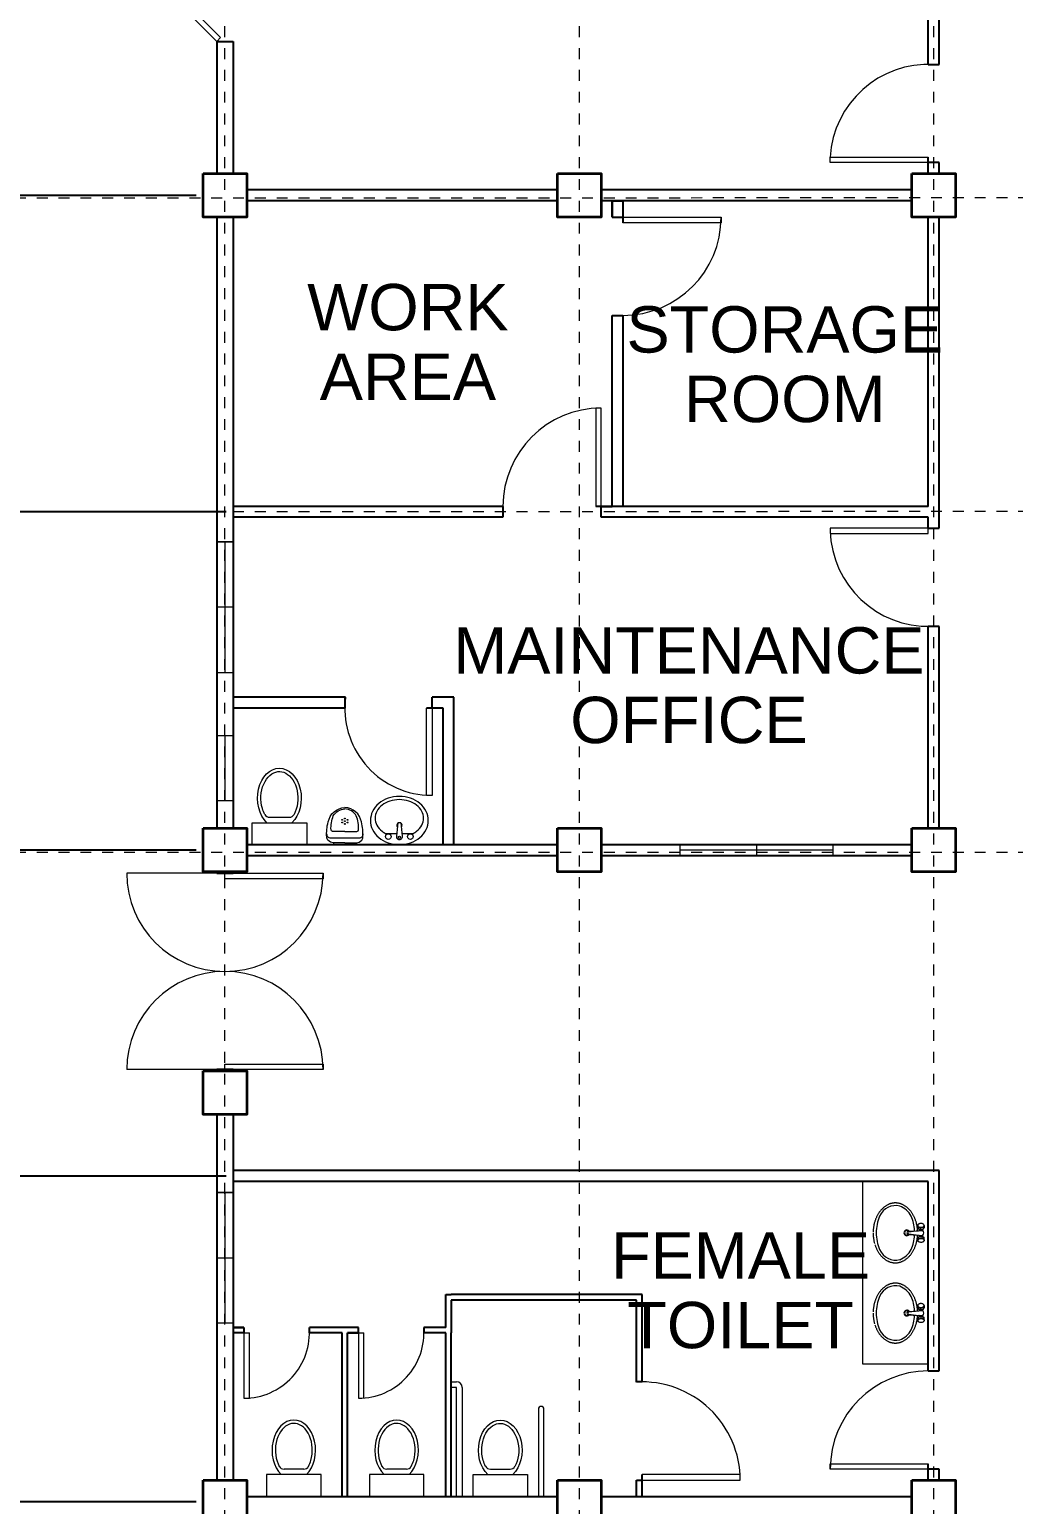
# Model space of a CAD drawing. Header units: millimetres. Extents: x 63005 to 126950, y 36019 to 74749.
# Drawn here: x 63061.38 to 63070.4, y 36323.6 to 36337.12 of the extents above; entities that cross this region are included whole.
import ezdxf

# ---------------------------------------------------------------- set-up
doc = ezdxf.new("R2010")
doc.units = ezdxf.units.MM
doc.header["$LTSCALE"] = 0.04
doc.linetypes.add('HIDDEN2', pattern=[0.1875, 0.125, -0.0625])
doc.linetypes.add('PHANTOM', pattern=[2.5, 1.25, -0.25, 0.25, -0.25, 0.25, -0.25])
doc.styles.get("Standard").update_dxf_attribs({"font": 'arial.ttf', "width": 0.8})
doc.styles.add('SWISSLT175', font='swissl.ttf', dxfattribs={"height": 0.175})
doc.dimstyles.new('dimension', dxfattribs={"dimtxt": 0.9, "dimasz": 0.3, "dimexe": 0.18, "dimexo": 0.0625, "dimgap": 0.09, "dimtad": 0, "dimzin": 0, "dimdsep": 46, "dimtxsty": 'Standard', "dimblk": 'OBLIQUE', "dimcen": 0.09, "dimclrd": 256, "dimclre": 256, "dimclrt": 256, "dimadec": 0, "dimazin": 0, "dimtfac": 1, "dimtofl": 0, "dimtmove": 0, "dimatfit": 3, "dimldrblk": 'OBLIQUE', "dimfxl": 1, "dimtolj": 1, "dimtzin": 0, "dimarcsym": 0})

# ---------------------------------------------------------------- blocks, each defined once
blk = doc.blocks.new('_Oblique')
at = {"color": 0, "linetype": 'ByBlock', "lineweight": -2}
blk.add_line((-0.5, -0.5), (0.5, 0.5), dxfattribs=at)
blk = doc.blocks.new('*D74')
at = {"lineweight": -2, "transparency": 16777216}
for p, q in [((63062.91, 36341.621), (63046.936, 36341.621)), ((63047.116, 36341.621), (63047.116, 36339.634)), ((63047.116, 36335.596), (63047.116, 36337.582)), ((63062.91, 36335.596), (63046.936, 36335.596))]:
    blk.add_line(p, q, dxfattribs=at)
at = {"layer": 'Defpoints', "color": 0, "lineweight": 25, "transparency": 16777216}
for p in [(63062.973, 36341.621), (63047.116, 36335.596), (63062.973, 36335.596)]:
    blk.add_point(p, dxfattribs=at)
at = {"lineweight": -2, "transparency": 16777216, "xscale": 0.3, "yscale": 0.3, "zscale": 0.3}
for p, rotation in [((63047.116, 36341.621), 90), ((63047.116, 36335.596), 270)]:
    blk.add_blockref('_Oblique', p, dxfattribs=dict(at, rotation=rotation))
at = {"lineweight": 5, "transparency": 16777216, "insert": (63047.116, 36338.608), "char_height": 0.9, "attachment_point": 5, "rotation": 90}
blk.add_mtext('\\A1;6.00', dxfattribs=at)
blk = doc.blocks.new('*D75')
at = {"lineweight": -2, "transparency": 16777216}
for p, q in [((63062.91, 36335.596), (63046.936, 36335.596)), ((63047.116, 36335.596), (63047.116, 36333.622)), ((63047.116, 36329.596), (63047.116, 36331.57)), ((63062.91, 36329.596), (63046.936, 36329.596))]:
    blk.add_line(p, q, dxfattribs=at)
at = {"layer": 'Defpoints', "color": 0, "lineweight": 25, "transparency": 16777216}
for p in [(63062.973, 36335.596), (63047.116, 36329.596), (63062.973, 36329.596)]:
    blk.add_point(p, dxfattribs=at)
at = {"lineweight": -2, "transparency": 16777216, "xscale": 0.3, "yscale": 0.3, "zscale": 0.3}
for p, rotation in [((63047.116, 36335.596), 90), ((63047.116, 36329.596), 270)]:
    blk.add_blockref('_Oblique', p, dxfattribs=dict(at, rotation=rotation))
at = {"lineweight": 5, "transparency": 16777216, "insert": (63047.116, 36332.596), "char_height": 0.9, "attachment_point": 5, "rotation": 90}
blk.add_mtext('\\A1;6.00', dxfattribs=at)
blk = doc.blocks.new('*D76')
at = {"lineweight": -2, "transparency": 16777216}
for p, q in [((63062.91, 36329.596), (63046.948, 36329.596)), ((63047.128, 36329.596), (63047.128, 36327.634)), ((63047.128, 36323.621), (63047.128, 36325.582)), ((63062.91, 36323.621), (63046.948, 36323.621))]:
    blk.add_line(p, q, dxfattribs=at)
at = {"layer": 'Defpoints', "color": 0, "lineweight": 25, "transparency": 16777216}
for p in [(63062.973, 36329.596), (63047.128, 36323.621), (63062.973, 36323.621)]:
    blk.add_point(p, dxfattribs=at)
at = {"lineweight": -2, "transparency": 16777216, "xscale": 0.3, "yscale": 0.3, "zscale": 0.3}
for p, rotation in [((63047.128, 36329.596), 90), ((63047.128, 36323.621), 270)]:
    blk.add_blockref('_Oblique', p, dxfattribs=dict(at, rotation=rotation))
at = {"lineweight": 5, "transparency": 16777216, "insert": (63047.128, 36326.608), "char_height": 0.9, "attachment_point": 5, "rotation": 90}
blk.add_mtext('\\A1;6.00', dxfattribs=at)
blk = doc.blocks.new('*D77')
at = {"lineweight": -2, "transparency": 16777216}
for p, q in [((63062.91, 36323.621), (63046.936, 36323.621)), ((63047.116, 36323.621), (63047.116, 36322.272)), ((63047.116, 36318.846), (63047.116, 36320.195)), ((63062.91, 36318.846), (63046.936, 36318.846))]:
    blk.add_line(p, q, dxfattribs=at)
at = {"layer": 'Defpoints', "color": 0, "lineweight": 25, "transparency": 16777216}
for p in [(63062.973, 36323.621), (63047.116, 36318.846), (63062.973, 36318.846)]:
    blk.add_point(p, dxfattribs=at)
at = {"lineweight": -2, "transparency": 16777216, "xscale": 0.3, "yscale": 0.3, "zscale": 0.3}
for p, rotation in [((63047.116, 36323.621), 90), ((63047.116, 36318.846), 270)]:
    blk.add_blockref('_Oblique', p, dxfattribs=dict(at, rotation=rotation))
at = {"lineweight": 5, "transparency": 16777216, "insert": (63047.116, 36321.233), "char_height": 0.9, "attachment_point": 5, "rotation": 90}
blk.add_mtext('\\A1;4.80', dxfattribs=at)
blk = doc.blocks.new('*D83')
at = {"lineweight": -2, "transparency": 16777216}
for p, q in [((63062.91, 36335.596), (63049.726, 36335.596)), ((63049.906, 36335.596), (63049.906, 36335.169)), ((63049.906, 36332.696), (63049.906, 36333.122)), ((63063.185, 36332.696), (63049.726, 36332.696))]:
    blk.add_line(p, q, dxfattribs=at)
at = {"layer": 'Defpoints', "color": 0, "lineweight": 25, "transparency": 16777216}
for p in [(63049.906, 36335.596), (63062.973, 36335.596), (63063.248, 36332.696)]:
    blk.add_point(p, dxfattribs=at)
at = {"lineweight": -2, "transparency": 16777216, "xscale": 0.3, "yscale": 0.3, "zscale": 0.3}
for p, rotation in [((63049.906, 36335.596), 90), ((63049.906, 36332.696), 270)]:
    blk.add_blockref('_Oblique', p, dxfattribs=dict(at, rotation=rotation))
at = {"lineweight": 5, "transparency": 16777216, "insert": (63049.906, 36334.146), "char_height": 0.9, "attachment_point": 5, "rotation": 90}
blk.add_mtext('\\A1;3.00', dxfattribs=at)
blk = doc.blocks.new('*D84')
at = {"lineweight": -2, "transparency": 16777216}
for p, q in [((63063.185, 36332.696), (63049.726, 36332.696)), ((63049.906, 36332.696), (63049.906, 36332.169)), ((63049.906, 36329.596), (63049.906, 36330.122)), ((63062.91, 36329.596), (63049.726, 36329.596))]:
    blk.add_line(p, q, dxfattribs=at)
at = {"layer": 'Defpoints', "color": 0, "lineweight": 25, "transparency": 16777216}
for p in [(63049.906, 36332.696), (63063.248, 36332.696), (63062.973, 36329.596)]:
    blk.add_point(p, dxfattribs=at)
at = {"lineweight": -2, "transparency": 16777216, "xscale": 0.3, "yscale": 0.3, "zscale": 0.3}
for p, rotation in [((63049.906, 36332.696), 90), ((63049.906, 36329.596), 270)]:
    blk.add_blockref('_Oblique', p, dxfattribs=dict(at, rotation=rotation))
at = {"lineweight": 5, "transparency": 16777216, "insert": (63049.906, 36331.146), "char_height": 0.9, "attachment_point": 5, "rotation": 90}
blk.add_mtext('\\A1;3.00', dxfattribs=at)
blk = doc.blocks.new('*D85')
at = {"lineweight": -2, "transparency": 16777216}
for p, q in [((63062.91, 36329.596), (63049.739, 36329.596)), ((63049.919, 36329.596), (63049.919, 36329.126)), ((63049.919, 36326.608), (63049.919, 36327.078)), ((63063.185, 36326.608), (63049.739, 36326.608))]:
    blk.add_line(p, q, dxfattribs=at)
at = {"layer": 'Defpoints', "color": 0, "lineweight": 25, "transparency": 16777216}
for p in [(63062.973, 36329.596), (63049.919, 36326.608), (63063.248, 36326.608)]:
    blk.add_point(p, dxfattribs=at)
at = {"lineweight": -2, "transparency": 16777216, "xscale": 0.3, "yscale": 0.3, "zscale": 0.3}
for p, rotation in [((63049.919, 36329.596), 90), ((63049.919, 36326.608), 270)]:
    blk.add_blockref('_Oblique', p, dxfattribs=dict(at, rotation=rotation))
at = {"lineweight": 5, "transparency": 16777216, "insert": (63049.919, 36328.102), "char_height": 0.9, "attachment_point": 5, "rotation": 90}
blk.add_mtext('\\A1;3.00', dxfattribs=at)
blk = doc.blocks.new('*D86')
at = {"lineweight": -2, "transparency": 16777216}
for p, q in [((63063.185, 36326.608), (63049.737, 36326.608)), ((63049.917, 36326.608), (63049.917, 36326.138)), ((63049.917, 36323.621), (63049.917, 36324.091)), ((63062.91, 36323.621), (63049.737, 36323.621))]:
    blk.add_line(p, q, dxfattribs=at)
at = {"layer": 'Defpoints', "color": 0, "lineweight": 25, "transparency": 16777216}
for p in [(63063.248, 36326.608), (63049.917, 36323.621), (63062.973, 36323.621)]:
    blk.add_point(p, dxfattribs=at)
at = {"lineweight": -2, "transparency": 16777216, "xscale": 0.3, "yscale": 0.3, "zscale": 0.3}
for p, rotation in [((63049.917, 36326.608), 90), ((63049.917, 36323.621), 270)]:
    blk.add_blockref('_Oblique', p, dxfattribs=dict(at, rotation=rotation))
at = {"lineweight": 5, "transparency": 16777216, "insert": (63049.917, 36325.114), "char_height": 0.9, "attachment_point": 5, "rotation": 90}
blk.add_mtext('\\A1;3.00', dxfattribs=at)
blk = doc.blocks.new('*D125')
at = {"lineweight": -2, "transparency": 16777216}
for p, q in [((63063.11, 36339.397), (63049.726, 36339.397)), ((63049.906, 36339.397), (63049.906, 36338.52)), ((63049.906, 36335.596), (63049.906, 36336.473)), ((63062.91, 36335.596), (63049.726, 36335.596))]:
    blk.add_line(p, q, dxfattribs=at)
at = {"layer": 'Defpoints', "color": 0, "lineweight": 25, "transparency": 16777216}
for p in [(63063.173, 36339.397), (63049.906, 36335.596), (63062.973, 36335.596)]:
    blk.add_point(p, dxfattribs=at)
at = {"lineweight": -2, "transparency": 16777216, "xscale": 0.3, "yscale": 0.3, "zscale": 0.3}
for p, rotation in [((63049.906, 36339.397), 90), ((63049.906, 36335.596), 270)]:
    blk.add_blockref('_Oblique', p, dxfattribs=dict(at, rotation=rotation))
at = {"lineweight": 5, "transparency": 16777216, "insert": (63049.906, 36337.496), "char_height": 0.9, "attachment_point": 5, "rotation": 90}
blk.add_mtext('\\A1;3.80', dxfattribs=at)

msp = doc.modelspace()

# ---------------------------------------------------------------- linework, layer by layer
at = {"color": 0, "linetype": 'PHANTOM', "lineweight": 5, "transparency": 33554495}
for p, q in [((63063.173, 36300.646), (63063.173, 36348.821)), ((63066.423, 36300.646), (63066.423, 36348.821)), ((63069.673, 36300.646), (63069.673, 36348.821)), ((63110.348, 36335.574), (63040.973, 36335.571)), ((63110.348, 36332.699), (63040.972, 36332.696)), ((63110.348, 36329.574), (63040.973, 36329.571))]:
    msp.add_line(p, q, dxfattribs=at)
at = {"color": 4, "lineweight": 25}
for p, q in [((63069.623, 36336.796), (63069.623, 36341.421)), ((63069.723, 36336.796), (63069.723, 36341.421)), ((63063.098, 36337.008), (63063.098, 36335.796)), ((63063.098, 36337.008), (63063.098, 36335.796)), ((63063.098, 36337.008), (63063.248, 36337.008)), ((63063.248, 36337.008), (63063.248, 36335.796)), ((63069.623, 36335.796), (63069.623, 36335.946)), ((63069.723, 36335.896), (63069.623, 36335.896)), ((63069.723, 36335.796), (63069.723, 36335.896)), ((63066.223, 36335.646), (63063.373, 36335.646)), ((63069.473, 36335.646), (63066.623, 36335.646)), ((63066.223, 36335.546), (63063.373, 36335.546)), ((63069.473, 36335.546), (63066.623, 36335.546)), ((63066.723, 36335.546), (63066.823, 36335.546)), ((63066.723, 36335.396), (63066.723, 36335.546)), ((63066.723, 36335.546), (63066.723, 36335.396)), ((63066.823, 36335.546), (63066.823, 36335.346)), ((63063.098, 36335.396), (63063.098, 36329.796)), ((63063.248, 36335.396), (63063.248, 36329.796)), ((63066.723, 36335.396), (63066.823, 36335.396)), ((63069.623, 36332.746), (63069.623, 36335.396)), ((63069.723, 36332.546), (63069.723, 36335.396)), ((63066.723, 36332.746), (63066.723, 36334.496)), ((63066.723, 36334.496), (63066.823, 36334.496)), ((63066.823, 36334.496), (63066.823, 36332.746)), ((63065.723, 36332.746), (63063.248, 36332.746)), ((63065.723, 36332.646), (63063.248, 36332.646)), ((63065.723, 36332.746), (63065.723, 36332.646)), ((63069.623, 36332.746), (63066.573, 36332.746)), ((63066.623, 36332.746), (63066.723, 36332.746)), ((63066.623, 36332.646), (63066.623, 36332.746)), ((63069.623, 36332.646), (63066.623, 36332.646)), ((63069.623, 36332.546), (63069.623, 36332.646)), ((63069.623, 36332.546), (63069.723, 36332.546)), ((63069.623, 36329.796), (63069.623, 36331.646)), ((63069.723, 36331.646), (63069.623, 36331.646)), ((63069.723, 36329.796), (63069.723, 36331.646)), ((63064.279, 36330.996), (63063.248, 36330.996)), ((63064.273, 36330.896), (63063.248, 36330.896)), ((63064.273, 36330.996), (63064.273, 36330.896)), ((63065.173, 36330.896), (63065.023, 36330.896)), ((63065.271, 36330.996), (63065.073, 36330.996)), ((63065.073, 36330.896), (63065.073, 36330.996)), ((63065.173, 36330.896), (63065.073, 36330.896)), ((63065.173, 36329.646), (63065.173, 36330.896)), ((63065.273, 36329.646), (63065.271, 36330.996)), ((63063.373, 36329.646), (63066.223, 36329.646)), ((63063.373, 36329.546), (63066.223, 36329.546)), ((63066.623, 36329.646), (63069.473, 36329.646)), ((63066.623, 36329.546), (63069.473, 36329.546)), ((63063.098, 36329.396), (63063.098, 36329.383)), ((63063.098, 36329.383), (63063.248, 36329.383)), ((63063.248, 36329.396), (63063.248, 36329.383)), ((63063.248, 36327.583), (63063.098, 36327.583)), ((63063.098, 36327.571), (63063.098, 36327.583)), ((63063.248, 36327.571), (63063.248, 36327.583)), ((63063.098, 36327.171), (63063.098, 36323.821)), ((63063.248, 36327.171), (63063.098, 36327.171)), ((63063.248, 36327.171), (63063.248, 36323.821)), ((63069.723, 36326.658), (63063.248, 36326.658)), ((63069.723, 36324.821), (63069.723, 36326.658)), ((63069.623, 36326.558), (63063.248, 36326.558)), ((63069.623, 36324.821), (63069.623, 36326.558)), ((63065.198, 36325.221), (63065.198, 36325.521)), ((63065.198, 36325.521), (63065.248, 36325.521)), ((63066.998, 36325.521), (63065.248, 36325.521)), ((63066.998, 36324.721), (63066.998, 36325.521)), ((63066.948, 36325.471), (63065.248, 36325.471)), ((63065.248, 36325.471), (63065.248, 36325.171)), ((63066.948, 36324.719), (63066.948, 36325.471)), ((63063.348, 36325.221), (63063.248, 36325.221)), ((63063.248, 36325.221), (63063.348, 36325.221)), ((63063.348, 36325.221), (63063.348, 36325.171)), ((63064.248, 36325.221), (63063.948, 36325.221)), ((63063.948, 36325.171), (63063.948, 36325.221)), ((63064.398, 36325.221), (63064.248, 36325.221)), ((63064.398, 36325.171), (63064.398, 36325.221)), ((63065.198, 36325.221), (63064.998, 36325.221)), ((63064.998, 36325.221), (63064.998, 36325.171)), ((63063.348, 36325.171), (63063.248, 36325.171)), ((63064.248, 36325.171), (63063.946, 36325.171)), ((63064.248, 36323.671), (63064.248, 36325.171)), ((63064.298, 36323.671), (63064.298, 36325.171)), ((63064.398, 36325.171), (63064.298, 36325.171)), ((63064.298, 36325.171), (63064.398, 36325.171)), ((63065.198, 36325.171), (63064.998, 36325.171)), ((63065.198, 36323.671), (63065.198, 36325.171)), ((63065.248, 36323.671), (63065.248, 36325.171)), ((63069.623, 36324.821), (63069.723, 36324.821)), ((63066.998, 36324.721), (63066.948, 36324.721)), ((63066.998, 36323.671), (63066.998, 36323.871)), ((63069.623, 36323.821), (63069.623, 36323.971)), ((63069.723, 36323.921), (63069.623, 36323.921)), ((63069.723, 36323.821), (63069.723, 36323.921)), ((63066.948, 36323.671), (63066.948, 36323.821)), ((63066.948, 36323.821), (63066.998, 36323.821)), ((63063.373, 36323.671), (63066.223, 36323.671)), ((63064.298, 36323.671), (63065.198, 36323.671)), ((63064.298, 36323.671), (63065.198, 36323.671)), ((63066.623, 36323.671), (63069.473, 36323.671))]:
    msp.add_line(p, q, dxfattribs=at)
at = {"color": 0, "lineweight": -2}
for p, q in [((63069.623, 36336.796), (63069.723, 36336.796)), ((63064.279, 36330.996), (63064.273, 36330.996)), ((63066.623, 36323.671), (63066.948, 36323.671))]:
    msp.add_line(p, q, dxfattribs=at)
at = {"color": 1, "lineweight": 13}
for p, q in [((63068.723, 36335.946), (63069.623, 36335.946)), ((63068.723, 36335.896), (63068.723, 36335.946)), ((63069.623, 36335.896), (63068.723, 36335.896)), ((63066.823, 36335.396), (63067.723, 36335.396)), ((63067.723, 36335.396), (63067.723, 36335.346)), ((63067.723, 36335.346), (63066.823, 36335.346)), ((63066.573, 36333.646), (63066.573, 36332.746)), ((63066.623, 36333.646), (63066.573, 36333.646)), ((63066.623, 36332.746), (63066.623, 36333.646)), ((63068.723, 36332.546), (63068.723, 36332.496)), ((63069.623, 36332.546), (63068.723, 36332.546)), ((63069.623, 36332.496), (63069.623, 36332.546)), ((63068.723, 36332.496), (63069.623, 36332.496)), ((63065.023, 36330.096), (63065.023, 36330.896)), ((63065.073, 36330.896), (63065.073, 36330.096)), ((63065.073, 36330.096), (63065.023, 36330.096)), ((63063.173, 36329.383), (63062.273, 36329.383)), ((63063.173, 36329.383), (63064.073, 36329.383)), ((63063.173, 36329.333), (63063.173, 36329.383)), ((63064.073, 36329.333), (63063.173, 36329.333)), ((63064.073, 36329.383), (63064.073, 36329.333)), ((63063.173, 36327.583), (63062.273, 36327.583)), ((63063.173, 36327.633), (63064.073, 36327.633)), ((63063.173, 36327.583), (63063.173, 36327.633)), ((63064.073, 36327.583), (63063.173, 36327.583)), ((63064.073, 36327.633), (63064.073, 36327.583)), ((63063.348, 36325.171), (63063.348, 36324.571)), ((63063.348, 36325.171), (63063.398, 36325.171)), ((63063.398, 36324.571), (63063.398, 36325.171)), ((63063.946, 36325.171), (63063.948, 36325.171)), ((63064.398, 36325.171), (63064.398, 36324.571)), ((63064.398, 36325.171), (63064.448, 36325.171)), ((63064.448, 36324.571), (63064.448, 36325.171)), ((63063.348, 36324.571), (63063.398, 36324.571)), ((63066.998, 36323.821), (63066.998, 36323.871)), ((63067.898, 36323.871), (63066.998, 36323.871)), ((63067.898, 36323.821), (63067.898, 36323.871)), ((63068.723, 36323.971), (63069.623, 36323.971)), ((63068.723, 36323.921), (63068.723, 36323.971)), ((63069.623, 36323.921), (63068.723, 36323.921)), ((63066.998, 36323.821), (63067.898, 36323.821))]:
    msp.add_line(p, q, dxfattribs=at)
at = {"color": 0, "lineweight": 9}
for p, q in [((63063.248, 36332.421), (63063.098, 36332.421)), ((63063.173, 36332.421), (63063.173, 36331.221)), ((63063.248, 36331.821), (63063.248, 36332.421)), ((63063.248, 36331.821), (63063.098, 36331.821)), ((63063.248, 36331.821), (63063.248, 36331.221)), ((63063.248, 36331.221), (63063.098, 36331.221)), ((63063.098, 36330.046), (63063.098, 36330.646)), ((63063.098, 36330.646), (63063.248, 36330.646)), ((63063.173, 36330.646), (63063.173, 36330.046)), ((63063.248, 36330.046), (63063.098, 36330.046)), ((63067.348, 36329.546), (63067.348, 36329.646)), ((63068.748, 36329.596), (63067.348, 36329.596)), ((63068.748, 36329.546), (63067.348, 36329.546)), ((63068.048, 36329.646), (63068.748, 36329.646)), ((63068.048, 36329.646), (63068.048, 36329.546)), ((63068.748, 36329.646), (63068.748, 36329.546)), ((63063.248, 36326.458), (63063.098, 36326.458)), ((63063.173, 36326.458), (63063.173, 36325.258)), ((63063.098, 36325.858), (63063.248, 36325.858)), ((63063.248, 36325.258), (63063.098, 36325.258)), ((63065.248, 36324.671), (63065.248, 36324.721)), ((63065.248, 36324.721), (63065.298, 36324.721)), ((63065.298, 36324.671), (63065.248, 36324.671)), ((63065.298, 36324.371), (63065.298, 36324.671)), ((63065.348, 36324.671), (63065.348, 36323.671)), ((63066.048, 36324.471), (63066.048, 36323.671)), ((63066.098, 36324.371), (63066.098, 36324.471)), ((63065.298, 36323.671), (63065.298, 36324.371)), ((63066.098, 36323.671), (63066.098, 36324.371)), ((63065.248, 36323.671), (63065.298, 36323.671)), ((63066.048, 36323.671), (63066.098, 36323.671))]:
    msp.add_line(p, q, dxfattribs=at)
at = {"lineweight": 9}
for p, q in [((63063.423, 36329.646), (63063.423, 36329.846)), ((63063.423, 36329.846), (63063.923, 36329.846)), ((63063.582, 36329.896), (63063.763, 36329.896)), ((63063.923, 36329.846), (63063.923, 36329.646)), ((63064.758, 36329.844), (63064.745, 36329.722)), ((63064.787, 36329.844), (63064.8, 36329.722)), ((63064.141, 36329.707), (63064.405, 36329.707)), ((63063.923, 36329.646), (63063.423, 36329.646)), ((63069.441, 36326.097), (63069.431, 36326.101)), ((63069.441, 36326.077), (63069.431, 36326.073)), ((63069.432, 36326.101), (63069.532, 36326.107)), ((63069.432, 36326.072), (63069.532, 36326.066)), ((63069.441, 36326.097), (63069.537, 36326.108)), ((63069.441, 36326.077), (63069.537, 36326.066)), ((63069.526, 36326.155), (63069.526, 36326.134)), ((63069.535, 36326.14), (63069.526, 36326.152)), ((63069.535, 36326.121), (63069.526, 36326.134)), ((63069.535, 36326.052), (63069.526, 36326.039)), ((63069.526, 36326.018), (63069.526, 36326.039)), ((63069.535, 36326.034), (63069.526, 36326.021)), ((63069.535, 36326.14), (63069.555, 36326.136)), ((63069.535, 36326.14), (63069.535, 36326.121)), ((63069.535, 36326.121), (63069.555, 36326.118)), ((63069.535, 36326.052), (63069.555, 36326.056)), ((63069.535, 36326.034), (63069.535, 36326.052)), ((63069.535, 36326.034), (63069.555, 36326.037)), ((63069.537, 36326.108), (63069.572, 36326.109)), ((63069.537, 36326.066), (63069.572, 36326.064)), ((63069.541, 36326.118), (63069.541, 36326.115)), ((63069.541, 36326.055), (63069.541, 36326.058)), ((63069.576, 36326.14), (63069.555, 36326.136)), ((63069.555, 36326.118), (63069.555, 36326.136)), ((63069.576, 36326.121), (63069.555, 36326.118)), ((63069.555, 36326.056), (63069.555, 36326.037)), ((63069.576, 36326.052), (63069.555, 36326.056)), ((63069.576, 36326.034), (63069.555, 36326.037)), ((63069.569, 36326.118), (63069.569, 36326.115)), ((63069.569, 36326.055), (63069.569, 36326.058)), ((63069.576, 36326.14), (63069.584, 36326.152)), ((63069.576, 36326.14), (63069.576, 36326.121)), ((63069.576, 36326.121), (63069.584, 36326.134)), ((63069.576, 36326.052), (63069.584, 36326.039)), ((63069.576, 36326.034), (63069.576, 36326.052)), ((63069.576, 36326.034), (63069.584, 36326.021)), ((63069.584, 36326.155), (63069.584, 36326.134)), ((63069.584, 36326.018), (63069.584, 36326.039)), ((63069.441, 36325.361), (63069.431, 36325.366)), ((63069.432, 36325.366), (63069.532, 36325.372)), ((63069.441, 36325.362), (63069.537, 36325.373)), ((63069.526, 36325.42), (63069.526, 36325.399)), ((63069.535, 36325.405), (63069.526, 36325.417)), ((63069.535, 36325.386), (63069.526, 36325.399)), ((63069.535, 36325.405), (63069.555, 36325.401)), ((63069.535, 36325.405), (63069.535, 36325.386)), ((63069.535, 36325.386), (63069.555, 36325.383)), ((63069.537, 36325.373), (63069.572, 36325.374)), ((63069.541, 36325.383), (63069.541, 36325.38)), ((63069.576, 36325.405), (63069.555, 36325.401)), ((63069.555, 36325.383), (63069.555, 36325.401)), ((63069.576, 36325.386), (63069.555, 36325.383)), ((63069.569, 36325.383), (63069.569, 36325.38)), ((63069.576, 36325.405), (63069.584, 36325.417)), ((63069.576, 36325.405), (63069.576, 36325.386)), ((63069.576, 36325.386), (63069.584, 36325.399)), ((63069.584, 36325.42), (63069.584, 36325.399)), ((63069.441, 36325.342), (63069.431, 36325.337)), ((63069.432, 36325.337), (63069.532, 36325.331)), ((63069.441, 36325.341), (63069.537, 36325.331)), ((63069.535, 36325.317), (63069.526, 36325.304)), ((63069.526, 36325.283), (63069.526, 36325.304)), ((63069.535, 36325.299), (63069.526, 36325.286)), ((63069.535, 36325.317), (63069.555, 36325.321)), ((63069.535, 36325.299), (63069.535, 36325.317)), ((63069.535, 36325.299), (63069.555, 36325.302)), ((63069.537, 36325.331), (63069.572, 36325.329)), ((63069.541, 36325.32), (63069.541, 36325.323)), ((63069.555, 36325.321), (63069.555, 36325.302)), ((63069.576, 36325.317), (63069.555, 36325.321)), ((63069.576, 36325.299), (63069.555, 36325.302)), ((63069.569, 36325.32), (63069.569, 36325.323)), ((63069.576, 36325.299), (63069.576, 36325.317)), ((63069.576, 36325.317), (63069.584, 36325.304)), ((63069.576, 36325.299), (63069.584, 36325.286)), ((63069.584, 36325.283), (63069.584, 36325.304)), ((63063.555, 36323.871), (63063.555, 36323.671)), ((63064.055, 36323.871), (63063.555, 36323.871)), ((63063.896, 36323.921), (63063.715, 36323.921)), ((63064.055, 36323.671), (63064.055, 36323.871)), ((63064.498, 36323.871), (63064.498, 36323.671)), ((63064.998, 36323.871), (63064.498, 36323.871)), ((63064.838, 36323.921), (63064.657, 36323.921)), ((63064.998, 36323.671), (63064.998, 36323.871)), ((63065.448, 36323.671), (63065.448, 36323.871)), ((63065.448, 36323.871), (63065.948, 36323.871)), ((63065.607, 36323.921), (63065.788, 36323.921)), ((63065.948, 36323.871), (63065.948, 36323.671)), ((63063.555, 36323.671), (63064.055, 36323.671)), ((63064.498, 36323.671), (63064.998, 36323.671)), ((63065.948, 36323.671), (63065.448, 36323.671))]:
    msp.add_line(p, q, dxfattribs=at)
at = {"color": 1, "lineweight": 13}
msp.add_lwpolyline([(63063.133, 36337.044), (63063.098, 36337.008), (63062.532, 36337.574), (63062.567, 36337.609)], close=True, dxfattribs=at)
at = {"color": 4, "lineweight": 35}
for points in [[(63062.973, 36335.796), (63063.373, 36335.796), (63063.373, 36335.396), (63062.973, 36335.396)], [(63066.223, 36335.796), (63066.623, 36335.796), (63066.623, 36335.396), (63066.223, 36335.396)], [(63069.473, 36335.796), (63069.873, 36335.796), (63069.873, 36335.396), (63069.473, 36335.396)], [(63062.973, 36329.796), (63063.373, 36329.796), (63063.373, 36329.396), (63062.973, 36329.396)], [(63066.223, 36329.796), (63066.623, 36329.796), (63066.623, 36329.396), (63066.223, 36329.396)], [(63069.473, 36329.796), (63069.873, 36329.796), (63069.873, 36329.396), (63069.473, 36329.396)], [(63062.973, 36327.571), (63063.373, 36327.571), (63063.373, 36327.171), (63062.973, 36327.171)], [(63062.973, 36323.821), (63063.373, 36323.821), (63063.373, 36323.421), (63062.973, 36323.421)], [(63066.223, 36323.821), (63066.623, 36323.821), (63066.623, 36323.421), (63066.223, 36323.421)], [(63069.473, 36323.821), (63069.873, 36323.821), (63069.873, 36323.421), (63069.473, 36323.421)]]:
    msp.add_lwpolyline(points, close=True, dxfattribs=at)
at = {"lineweight": 9}
for points in [[(63063.098, 36332.421), (63063.248, 36332.421), (63063.248, 36331.221), (63063.098, 36331.221)], [(63063.098, 36330.646), (63063.248, 36330.646), (63063.248, 36330.046), (63063.098, 36330.046)], [(63067.348, 36329.646), (63068.748, 36329.646), (63068.748, 36329.546), (63067.348, 36329.546)], [(63063.098, 36326.458), (63063.248, 36326.458), (63063.248, 36325.258), (63063.098, 36325.258)]]:
    msp.add_lwpolyline(points, close=True, dxfattribs=at)
for points in [[(63065.038, 36329.867, 0.11576), (63065.018, 36329.949, 0.104047), (63064.96, 36330.023, 0.090875), (63064.876, 36330.07, 0.083344), (63064.773, 36330.088, 0.083344), (63064.669, 36330.07, 0.090875), (63064.585, 36330.023, 0.104047), (63064.527, 36329.949, 0.11576), (63064.508, 36329.867, 0.11576), (63064.527, 36329.784, 0.104047), (63064.585, 36329.71, 0.090875), (63064.669, 36329.663, 0.083344), (63064.773, 36329.646, 0.083344), (63064.876, 36329.663, 0.090875), (63064.96, 36329.71, 0.104047), (63065.018, 36329.784, 0.11576)], [(63069.526, 36326.155, 0.145837), (63069.528, 36326.149, 0.107165), (63069.535, 36326.142, 0.077149), (63069.544, 36326.139, 0.064217), (63069.555, 36326.137, 0.064217), (63069.567, 36326.139, 0.077149), (63069.576, 36326.142, 0.107165), (63069.583, 36326.149, 0.145837), (63069.584, 36326.155, 0.145837), (63069.583, 36326.162, 0.107165), (63069.576, 36326.168, 0.077149), (63069.567, 36326.172, 0.064217), (63069.555, 36326.174, 0.064217), (63069.544, 36326.172, 0.077149), (63069.535, 36326.168, 0.107165), (63069.528, 36326.162, 0.145837)], [(63069.526, 36326.018, -0.145837), (63069.528, 36326.024, -0.107165), (63069.535, 36326.031, -0.077149), (63069.544, 36326.035, -0.064217), (63069.555, 36326.036, -0.064217), (63069.567, 36326.035, -0.077149), (63069.576, 36326.031, -0.107165), (63069.583, 36326.024, -0.145837), (63069.584, 36326.018, -0.145837), (63069.583, 36326.011, -0.107165), (63069.576, 36326.005, -0.077149), (63069.567, 36326.001, -0.064217), (63069.555, 36326, -0.064217), (63069.544, 36326.001, -0.077149), (63069.535, 36326.005, -0.107165), (63069.528, 36326.011, -0.145837)], [(63069.526, 36325.42, 0.145837), (63069.528, 36325.414, 0.107165), (63069.535, 36325.407, 0.077149), (63069.544, 36325.403, 0.064217), (63069.555, 36325.402, 0.064217), (63069.567, 36325.403, 0.077149), (63069.576, 36325.407, 0.107165), (63069.583, 36325.414, 0.145837), (63069.584, 36325.42, 0.145837), (63069.583, 36325.427, 0.107165), (63069.576, 36325.433, 0.077149), (63069.567, 36325.437, 0.064217), (63069.555, 36325.439, 0.064217), (63069.544, 36325.437, 0.077149), (63069.535, 36325.433, 0.107165), (63069.528, 36325.427, 0.145837)], [(63069.526, 36325.283, -0.145837), (63069.528, 36325.289, -0.107165), (63069.535, 36325.296, -0.077149), (63069.544, 36325.3, -0.064217), (63069.555, 36325.301, -0.064217), (63069.567, 36325.3, -0.077149), (63069.576, 36325.296, -0.107165), (63069.583, 36325.289, -0.145837), (63069.584, 36325.283, -0.145837), (63069.583, 36325.276, -0.107165), (63069.576, 36325.27, -0.077149), (63069.567, 36325.266, -0.064217), (63069.555, 36325.265, -0.064217), (63069.544, 36325.266, -0.077149), (63069.535, 36325.27, -0.107165), (63069.528, 36325.276, -0.145837)]]:
    msp.add_lwpolyline(points, format="xyb", close=True, dxfattribs=at)
for points in [[(63064.169, 36329.663, -0.232594), (63064.118, 36329.687, -0.150533), (63064.107, 36329.714, -0.085973), (63064.12, 36329.853, -0.343308), (63064.273, 36329.986)], [(63064.273, 36329.767), (63064.161, 36329.767, -0.398633), (63064.146, 36329.781, -0.107696), (63064.167, 36329.909, -0.267529), (63064.273, 36329.973)], [(63064.376, 36329.663, 0.232594), (63064.428, 36329.687, 0.150533), (63064.438, 36329.714, 0.085973), (63064.425, 36329.853, 0.343308), (63064.273, 36329.986)], [(63064.273, 36329.767), (63064.384, 36329.767, 0.398633), (63064.399, 36329.781, 0.107696), (63064.378, 36329.909, 0.267529), (63064.273, 36329.973)], [(63064.995, 36329.888, 0.124838), (63064.979, 36329.95, 0.105788), (63064.93, 36330.008, 0.086697), (63064.86, 36330.044, 0.076776), (63064.773, 36330.058, 0.076776), (63064.685, 36330.044, 0.086697), (63064.615, 36330.008, 0.105788), (63064.566, 36329.95, 0.124838), (63064.55, 36329.888, 0.124838), (63064.566, 36329.825, 0.105788), (63064.615, 36329.768, 0.040067), (63064.646, 36329.748), (63064.748, 36329.748, 0.040067)], [(63064.797, 36329.748), (63064.899, 36329.748, 0.040067), (63064.93, 36329.768, 0.105788), (63064.979, 36329.825, 0.124838), (63064.995, 36329.888, 0.124838)], [(63069.54, 36326.12, 0.035268), (63069.541, 36326.12, 0.107165), (63069.544, 36326.116, 0.077149), (63069.549, 36326.114, 0.064217), (63069.555, 36326.113, 0.064217)], [(63069.54, 36326.053, -0.035268), (63069.541, 36326.054, -0.107165), (63069.544, 36326.057, -0.077149), (63069.549, 36326.059, -0.064217), (63069.555, 36326.06, -0.064217)], [(63069.542, 36326.12, 0.046803), (63069.543, 36326.119, 0.077149), (63069.549, 36326.116, 0.064217), (63069.555, 36326.116, 0.064217), (63069.562, 36326.116, 0.077149), (63069.567, 36326.119, 0.046803), (63069.569, 36326.12, 0.145837)], [(63069.542, 36326.118, 0.047218), (63069.542, 36326.117, 0.107177), (63069.546, 36326.114, 0.077931), (63069.55, 36326.112, 0.065152), (63069.555, 36326.111, 0.065152), (63069.561, 36326.112, 0.077931), (63069.565, 36326.114, 0.107177), (63069.569, 36326.117, 0.047218), (63069.569, 36326.118, 0.144081)], [(63069.542, 36326.055, -0.047218), (63069.542, 36326.056, -0.107177), (63069.546, 36326.06, -0.077931), (63069.55, 36326.061, -0.065152), (63069.555, 36326.062, -0.065152), (63069.561, 36326.061, -0.077931), (63069.565, 36326.06, -0.107177), (63069.569, 36326.056, -0.047218), (63069.569, 36326.055, -0.144081)], [(63069.542, 36326.053, -0.046803), (63069.543, 36326.055, -0.077149), (63069.549, 36326.057, -0.064217), (63069.555, 36326.058, -0.064217), (63069.562, 36326.057, -0.077149), (63069.567, 36326.055, -0.046803), (63069.569, 36326.053, -0.145837)], [(63069.555, 36326.113, 0.064217), (63069.562, 36326.114, 0.077149), (63069.567, 36326.116, 0.107165), (63069.57, 36326.12, 0.035268), (63069.571, 36326.12, 0.145837)], [(63069.555, 36326.06, -0.064217), (63069.562, 36326.059, -0.077149), (63069.567, 36326.057, -0.107165), (63069.57, 36326.054, -0.035268), (63069.571, 36326.053, -0.145837)], [(63069.54, 36325.385, 0.035268), (63069.541, 36325.385, 0.107165), (63069.544, 36325.381, 0.077149), (63069.549, 36325.379, 0.064217), (63069.555, 36325.378, 0.064217)], [(63069.542, 36325.385, 0.046803), (63069.543, 36325.384, 0.077149), (63069.549, 36325.381, 0.064217), (63069.555, 36325.381, 0.064217), (63069.562, 36325.381, 0.077149), (63069.567, 36325.384, 0.046803), (63069.569, 36325.385, 0.145837)], [(63069.542, 36325.383, 0.047218), (63069.542, 36325.382, 0.107177), (63069.546, 36325.379, 0.077931), (63069.55, 36325.377, 0.065152), (63069.555, 36325.376, 0.065152), (63069.561, 36325.377, 0.077931), (63069.565, 36325.379, 0.107177), (63069.569, 36325.382, 0.047218), (63069.569, 36325.383, 0.144081)], [(63069.555, 36325.378, 0.064217), (63069.562, 36325.379, 0.077149), (63069.567, 36325.381, 0.107165), (63069.57, 36325.385, 0.035268), (63069.571, 36325.385, 0.145837)], [(63069.54, 36325.318, -0.035268), (63069.541, 36325.319, -0.107165), (63069.544, 36325.322, -0.077149), (63069.549, 36325.324, -0.064217), (63069.555, 36325.325, -0.064217)], [(63069.542, 36325.32, -0.047218), (63069.542, 36325.321, -0.107177), (63069.546, 36325.324, -0.077931), (63069.55, 36325.326, -0.065152), (63069.555, 36325.327, -0.065152), (63069.561, 36325.326, -0.077931), (63069.565, 36325.324, -0.107177), (63069.569, 36325.321, -0.047218), (63069.569, 36325.32, -0.144081)], [(63069.542, 36325.318, -0.046803), (63069.543, 36325.32, -0.077149), (63069.549, 36325.322, -0.064217), (63069.555, 36325.323, -0.064217), (63069.562, 36325.322, -0.077149), (63069.567, 36325.32, -0.046803), (63069.569, 36325.318, -0.145837)], [(63069.555, 36325.325, -0.064217), (63069.562, 36325.324, -0.077149), (63069.567, 36325.322, -0.107165), (63069.57, 36325.319, -0.035268), (63069.571, 36325.318, -0.145837)]]:
    msp.add_lwpolyline(points, format="xyb", dxfattribs=at)
for points in [[(63064.273, 36329.663), (63064.169, 36329.663)], [(63064.169, 36329.663), (63064.169, 36329.646), (63064.273, 36329.646)], [(63064.273, 36329.663), (63064.376, 36329.663)], [(63064.376, 36329.663), (63064.376, 36329.646), (63064.273, 36329.646)]]:
    msp.add_lwpolyline(points, dxfattribs=at)
at = {"color": 0, "lineweight": 9, "ltscale": 0.4}
msp.add_lwpolyline([(63069.623, 36326.558), (63069.623, 36324.883), (63069.023, 36324.883), (63069.023, 36326.558)], close=True, dxfattribs=at)
at = {"lineweight": 9}
for centre, radius in [((63064.248, 36329.873), 0.004), ((63064.248, 36329.848), 0.004), ((63064.273, 36329.885), 0.004), ((63064.273, 36329.86), 0.004), ((63064.273, 36329.835), 0.004), ((63064.298, 36329.873), 0.004), ((63064.298, 36329.848), 0.004), ((63064.671, 36329.719), 0.0255), ((63064.773, 36329.712), 0.0095), ((63064.874, 36329.719), 0.0255)]:
    msp.add_circle(centre, radius, dxfattribs=at)
at = {"color": 1, "lineweight": 13}
for centre, radius, start, end in [((63069.623, 36335.896), 0.901, 86.8202, 176.8202), ((63066.823, 36335.396), 0.9, 270, 0), ((63066.623, 36332.746), 0.9, 90, 180), ((63069.623, 36332.546), 0.9, 181.5911, 271.5911), ((63065.073, 36330.896), 0.8, 172.8192, 266.4167), ((63063.173, 36329.383), 0.9, 180, 0), ((63063.173, 36327.583), 0.9, 0, 180), ((63063.348, 36325.171), 0.6, 270, 4.7802), ((63064.398, 36325.171), 0.6, 270, 4.7802), ((63069.623, 36323.921), 0.9, 90, 180), ((63066.998, 36323.821), 0.9, 0, 93.1847)]:
    msp.add_arc(centre, radius, start, end, dxfattribs=at)
at = {"lineweight": 9}
for centre, radius, start, end in [((63063.582, 36329.946), 0.05, 208.1501, 270), ((63063.763, 36329.946), 0.05, 270, 331.9916), ((63064.773, 36329.821), 0.025, 126.3068, 221.2022), ((63064.773, 36329.75), 0.0948, 81.2026, 98.7974), ((63064.773, 36329.821), 0.025, 71.3793, 108.6207), ((63064.773, 36329.821), 0.025, 318.7978, 53.6932), ((63064.141, 36329.742), 0.035, 177.3223, 270), ((63064.405, 36329.742), 0.035, 270, 2.6777), ((63064.773, 36329.719), 0.028, 173.7545, 6.2455), ((63069.324, 36326.177), 0.16, 76.0896, 156.8606), ((63069.285, 36326.142), 0.205, 28.3968, 67.909), ((63069.511, 36326.093), 0.365, 156.2843, 180.9643), ((63069.132, 36326.093), 0.365, 2.4433, 23.7157), ((63069.511, 36326.081), 0.365, 179.0357, 203.7157), ((63069.426, 36326.087), 0.0263, 37.887, 321.8359), ((63069.426, 36326.087), 0.0213, 46.6981, 313.0677), ((63069.455, 36326.087), 0.028, 150.6121, 209.3879), ((63069.432, 36326.1), 0.001, 93.5159, 150.6121), ((63069.432, 36326.073), 0.001, 209.3879, 266.4841), ((63069.451, 36326.087), 0.0147, 140.2813, 219.7187), ((63069.441, 36326.095), 0.002, 96.5175, 140.2813), ((63069.441, 36326.079), 0.002, 219.7187, 263.4825), ((63069.132, 36326.081), 0.365, 336.2843, 357.5567), ((63069.534, 36326.115), 0.00756, 276.5175, 0), ((63069.534, 36326.058), 0.00756, 0, 83.4825), ((63069.577, 36326.115), 0.00756, 180, 232.6816), ((63069.577, 36326.058), 0.00756, 127.3184, 180), ((63069.555, 36326.087), 0.028, 307.3184, 52.6816), ((63069.324, 36325.997), 0.16, 203.1394, 283.9104), ((63069.285, 36326.031), 0.205, 292.091, 331.6032), ((63069.511, 36325.358), 0.365, 156.2843, 180.9643), ((63069.324, 36325.442), 0.16, 76.0896, 156.8606), ((63069.285, 36325.407), 0.205, 28.3968, 67.909), ((63069.132, 36325.358), 0.365, 2.4433, 23.7157), ((63069.511, 36325.345), 0.365, 179.0357, 203.7157), ((63069.426, 36325.352), 0.0263, 38.1641, 322.113), ((63069.426, 36325.352), 0.0213, 46.9323, 313.3019), ((63069.455, 36325.352), 0.028, 150.6121, 209.3879), ((63069.432, 36325.365), 0.001, 93.5159, 150.6121), ((63069.451, 36325.352), 0.0147, 140.2813, 219.7187), ((63069.441, 36325.36), 0.002, 96.5175, 140.2813), ((63069.534, 36325.38), 0.00756, 276.5175, 0), ((63069.577, 36325.38), 0.00756, 180, 232.6816), ((63069.555, 36325.352), 0.028, 307.3184, 52.6816), ((63069.432, 36325.338), 0.001, 209.3879, 266.4841), ((63069.441, 36325.343), 0.002, 219.7187, 263.4825), ((63069.132, 36325.345), 0.365, 336.2843, 357.5567), ((63069.534, 36325.323), 0.00756, 0, 83.4825), ((63069.577, 36325.323), 0.00756, 127.3184, 180), ((63069.324, 36325.262), 0.16, 203.1394, 283.9104), ((63069.285, 36325.296), 0.205, 292.091, 331.6032), ((63063.715, 36323.971), 0.05, 208.0084, 270), ((63063.896, 36323.971), 0.05, 270, 331.8499), ((63064.657, 36323.971), 0.05, 208.0084, 270), ((63064.838, 36323.971), 0.05, 270, 331.8499), ((63065.607, 36323.971), 0.05, 208.1501, 270), ((63065.788, 36323.971), 0.05, 270, 331.9916)]:
    msp.add_arc(centre, radius, start, end, dxfattribs=at)
at = {"linetype": 'HIDDEN2', "lineweight": 9}
for centre, radius, start, end in [((63069.353, 36326.149), 0.22, 119.0892, 143.3314), ((63069.321, 36326.207), 0.154, 90, 119.0892), ((63069.321, 36326.207), 0.154, 60.9108, 90), ((63069.289, 36326.149), 0.22, 36.6686, 60.9108), ((63069.484, 36326.087), 0.367, 162.8606, 180), ((63069.404, 36326.111), 0.283, 143.3314, 162.8606), ((63069.238, 36326.111), 0.283, 17.1394, 36.6686), ((63069.158, 36326.087), 0.367, 3.119, 17.1394), ((63069.484, 36326.087), 0.367, 180, 197.1394), ((63069.158, 36326.087), 0.367, 342.8606, 356.881), ((63069.404, 36326.062), 0.283, 197.1394, 216.6686), ((63069.353, 36326.024), 0.22, 216.6686, 240.9108), ((63069.289, 36326.024), 0.22, 299.0892, 323.3314), ((63069.238, 36326.062), 0.283, 323.3314, 342.8606), ((63069.321, 36325.966), 0.154, 240.9108, 270), ((63069.321, 36325.966), 0.154, 270, 299.0892), ((63069.321, 36325.472), 0.154, 90, 119.0892), ((63069.321, 36325.472), 0.154, 60.9108, 90), ((63069.404, 36325.376), 0.283, 143.3314, 162.8606), ((63069.353, 36325.414), 0.22, 119.0892, 143.3314), ((63069.289, 36325.414), 0.22, 36.6686, 60.9108), ((63069.238, 36325.376), 0.283, 17.1394, 36.6686), ((63069.484, 36325.352), 0.367, 162.8606, 180), ((63069.484, 36325.352), 0.367, 180, 197.1394), ((63069.158, 36325.352), 0.367, 3.119, 17.1394), ((63069.404, 36325.327), 0.283, 197.1394, 216.6686), ((63069.238, 36325.327), 0.283, 323.3314, 342.8606), ((63069.158, 36325.352), 0.367, 342.8606, 356.881), ((63069.353, 36325.289), 0.22, 216.6686, 240.9108), ((63069.321, 36325.231), 0.154, 240.9108, 270), ((63069.321, 36325.231), 0.154, 270, 299.0892), ((63069.289, 36325.289), 0.22, 299.0892, 323.3314)]:
    msp.add_arc(centre, radius, start, end, dxfattribs=at)
at = {"color": 0, "lineweight": 9}
for centre, radius, end in [((63065.298, 36324.671), 0.05, 90), ((63066.073, 36324.471), 0.025, 180)]:
    msp.add_arc(centre, radius, 0, end, dxfattribs=at)
at = {"lineweight": 9, "extrusion": (0, 0, -1)}
for centre in [(63063.673, 36330.071), (63065.698, 36324.096)]:
    msp.add_ellipse(centre, major_axis=(0, -0.275), ratio=0.727273, start_param=0.612555, end_param=5.670631, dxfattribs=at)
at = {"lineweight": 9}
for centre in [(63063.805, 36324.096), (63064.748, 36324.096)]:
    msp.add_ellipse(centre, major_axis=(0, -0.275), ratio=0.727273, start_param=0.612555, end_param=5.670631, dxfattribs=at)
for points in [[(63063.538, 36329.922), (63063.529, 36329.939), (63063.522, 36329.957), (63063.495, 36330.048), (63063.5, 36330.135), (63063.558, 36330.267), (63063.608, 36330.308), (63063.706, 36330.321), (63063.758, 36330.295), (63063.832, 36330.184), (63063.85, 36330.101), (63063.834, 36329.987), (63063.823, 36329.952), (63063.807, 36329.922)], [(63063.94, 36323.947), (63063.949, 36323.964), (63063.956, 36323.982), (63063.983, 36324.073), (63063.978, 36324.16), (63063.92, 36324.292), (63063.87, 36324.333), (63063.772, 36324.346), (63063.72, 36324.32), (63063.646, 36324.209), (63063.628, 36324.126), (63063.644, 36324.012), (63063.655, 36323.977), (63063.671, 36323.947)], [(63064.882, 36323.947), (63064.891, 36323.964), (63064.899, 36323.982), (63064.925, 36324.073), (63064.92, 36324.16), (63064.863, 36324.292), (63064.812, 36324.333), (63064.714, 36324.346), (63064.662, 36324.32), (63064.588, 36324.209), (63064.57, 36324.126), (63064.586, 36324.012), (63064.597, 36323.977), (63064.613, 36323.947)], [(63065.563, 36323.947), (63065.554, 36323.964), (63065.547, 36323.982), (63065.52, 36324.073), (63065.525, 36324.16), (63065.583, 36324.292), (63065.633, 36324.333), (63065.731, 36324.346), (63065.783, 36324.32), (63065.857, 36324.209), (63065.875, 36324.126), (63065.859, 36324.012), (63065.848, 36323.977), (63065.832, 36323.947)]]:
    msp.add_open_spline(points, degree=3, knots=[0.937253, 0.937253, 0.937253, 0.937253, 1.185372, 1.185372, 2.113864, 2.113864, 3.042356, 3.042356, 3.970847, 3.970847, 4.899339, 4.899339, 5.346062, 5.346062, 5.346062, 5.346062], dxfattribs=at)
for p in [(63064.273, 36329.646), (63069.623, 36326.087), (63069.623, 36325.352)]:
    msp.add_point(p, dxfattribs=at)

# ---------------------------------------------------------------- texts
at = {"color": 0, "lineweight": -2, "ltscale": 0.4, "char_height": 0.425, "attachment_point": 5, "line_spacing_factor": 0.9, "style": 'SWISSLT175'}
for s, insert in [('WORK\\PAREA', (63064.851, 36334.253)), ('STORAGE\\PROOM', (63068.307, 36334.046)), ('MAINTENANCE\\POFFICE', (63067.428, 36331.104)), ('FEMALE\\PTOILET', (63067.902, 36325.558))]:
    msp.add_mtext(s, dxfattribs=dict(at, insert=insert))

# ---------------------------------------------------------------- dimensions: what is measured, and where the dimension line sits
at = {"color": 0, "lineweight": 5, "transparency": 33554559}
for base, p1, p2, text, picture, middle in [((63047.116, 36335.596), (63062.973, 36341.621), (63062.973, 36335.596), '6.00', '*D74', (63047.116, 36338.608)), ((63049.906, 36335.596), (63063.248, 36332.696), (63062.973, 36335.596), '3.00', '*D83', (63049.906, 36334.146)), ((63049.906, 36332.696), (63062.973, 36329.596), (63063.248, 36332.696), '3.00', '*D84', (63049.906, 36331.146)), ((63049.919, 36326.608), (63062.973, 36329.596), (63063.248, 36326.608), '3.00', '*D85', (63049.919, 36328.102)), ((63049.917, 36323.621), (63063.248, 36326.608), (63062.973, 36323.621), '3.00', '*D86', (63049.917, 36325.114))]:
    dim = msp.add_linear_dim(base=base, p1=p1, p2=p2, angle=90, text=text, dimstyle='dimension', dxfattribs=at)
    dim.commit()
    dim.dimension.update_dxf_attribs({"geometry": picture, "text_midpoint": middle})
dim = msp.add_linear_dim(base=(63049.906, 36335.596), p1=(63063.173, 36339.397), p2=(63062.973, 36335.596), angle=90, dimstyle='dimension', dxfattribs=at)
dim.commit()
dim.dimension.update_dxf_attribs({"geometry": '*D125', "text_midpoint": (63049.906, 36337.496)})
dim = msp.add_linear_dim(base=(63047.116, 36329.596), p1=(63062.973, 36335.596), p2=(63062.973, 36329.596), angle=90, dimstyle='dimension', override={"dimtmove": 1}, dxfattribs=at)
dim.commit()
dim.dimension.update_dxf_attribs({"geometry": '*D75', "text_midpoint": (63047.116, 36332.596)})
for base, p1, p2, text, picture, middle in [((63047.128, 36323.621), (63062.973, 36329.596), (63062.973, 36323.621), '6.00', '*D76', (63047.128, 36326.608)), ((63047.116, 36318.846), (63062.973, 36323.621), (63062.973, 36318.846), '4.80', '*D77', (63047.116, 36321.233))]:
    dim = msp.add_linear_dim(base=base, p1=p1, p2=p2, angle=90, text=text, dimstyle='dimension', override={"dimtmove": 1}, dxfattribs=at)
    dim.commit()
    dim.dimension.update_dxf_attribs({"geometry": picture, "text_midpoint": middle})

doc.saveas('drawing.dxf')
